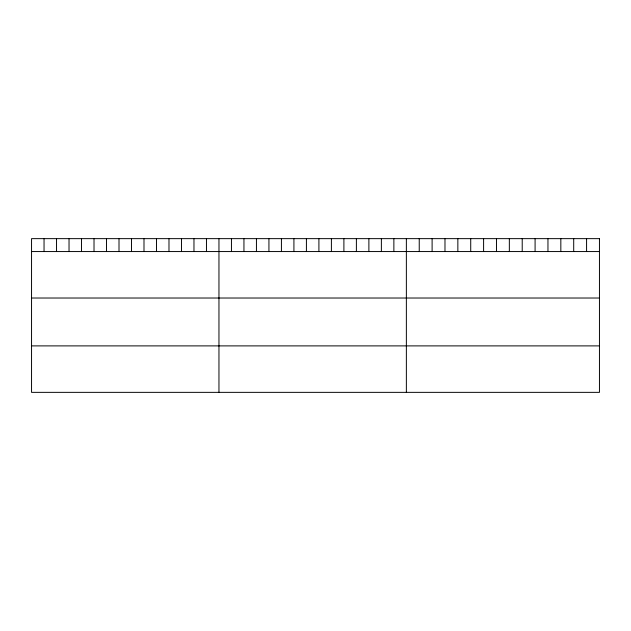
<?xml version="1.0" encoding="UTF-8"?>
<svg xmlns="http://www.w3.org/2000/svg" width="631" height="631" viewBox="0 0 631 631"><rect width="100%" height="100%" fill="white"/><g stroke="black" fill="none" stroke-linecap="round" stroke-linejoin="round"><path stroke-width="0.95" d="M31.55 251.556L599.45 251.556M31.55 298.021L599.45 298.021M31.55 345.891L599.45 345.891M586.578 238.644L586.578 251.556M573.705 238.644L573.705 251.556M560.833 238.644L560.833 251.556M547.96 238.644L547.96 251.556M535.088 238.644L535.088 251.556M522.216 238.644L522.216 251.556M509.343 238.644L509.343 251.556M496.471 238.644L496.471 251.556M483.598 238.644L483.598 251.556M470.726 238.644L470.726 251.556M457.854 238.644L457.854 251.556M444.981 238.644L444.981 251.556M432.109 238.644L432.109 251.556M419.236 238.644L419.236 251.556M406.364 238.644L406.364 392.356M393.87 238.644L393.87 251.556M381.376 238.644L381.376 251.556M368.883 238.644L368.883 251.556M356.389 238.644L356.389 251.556M343.895 238.644L343.895 251.556M331.401 238.644L331.401 251.556M318.907 238.644L318.907 251.556M306.414 238.644L306.414 251.556M293.92 238.644L293.92 251.556M281.426 238.644L281.426 251.556M268.932 238.644L268.932 251.556M256.438 238.644L256.438 251.556M243.945 238.644L243.945 251.556M231.451 238.644L231.451 251.556M218.957 238.644L218.957 392.356M206.463 238.644L206.463 251.556M193.969 238.644L193.969 251.556M181.476 238.644L181.476 251.556M168.982 238.644L168.982 251.556M156.488 238.644L156.488 251.556M143.994 238.644L143.994 251.556M131.5 238.644L131.5 251.556M119.007 238.644L119.007 251.556M106.513 238.644L106.513 251.556M94.019 238.644L94.019 251.556M81.525 238.644L81.525 251.556M69.031 238.644L69.031 251.556M56.538 238.644L56.538 251.556M44.044 238.644L44.044 251.556M599.45 238.644L31.55 238.644L31.55 392.356L599.45 392.356L599.45 238.644"/></g></svg>
